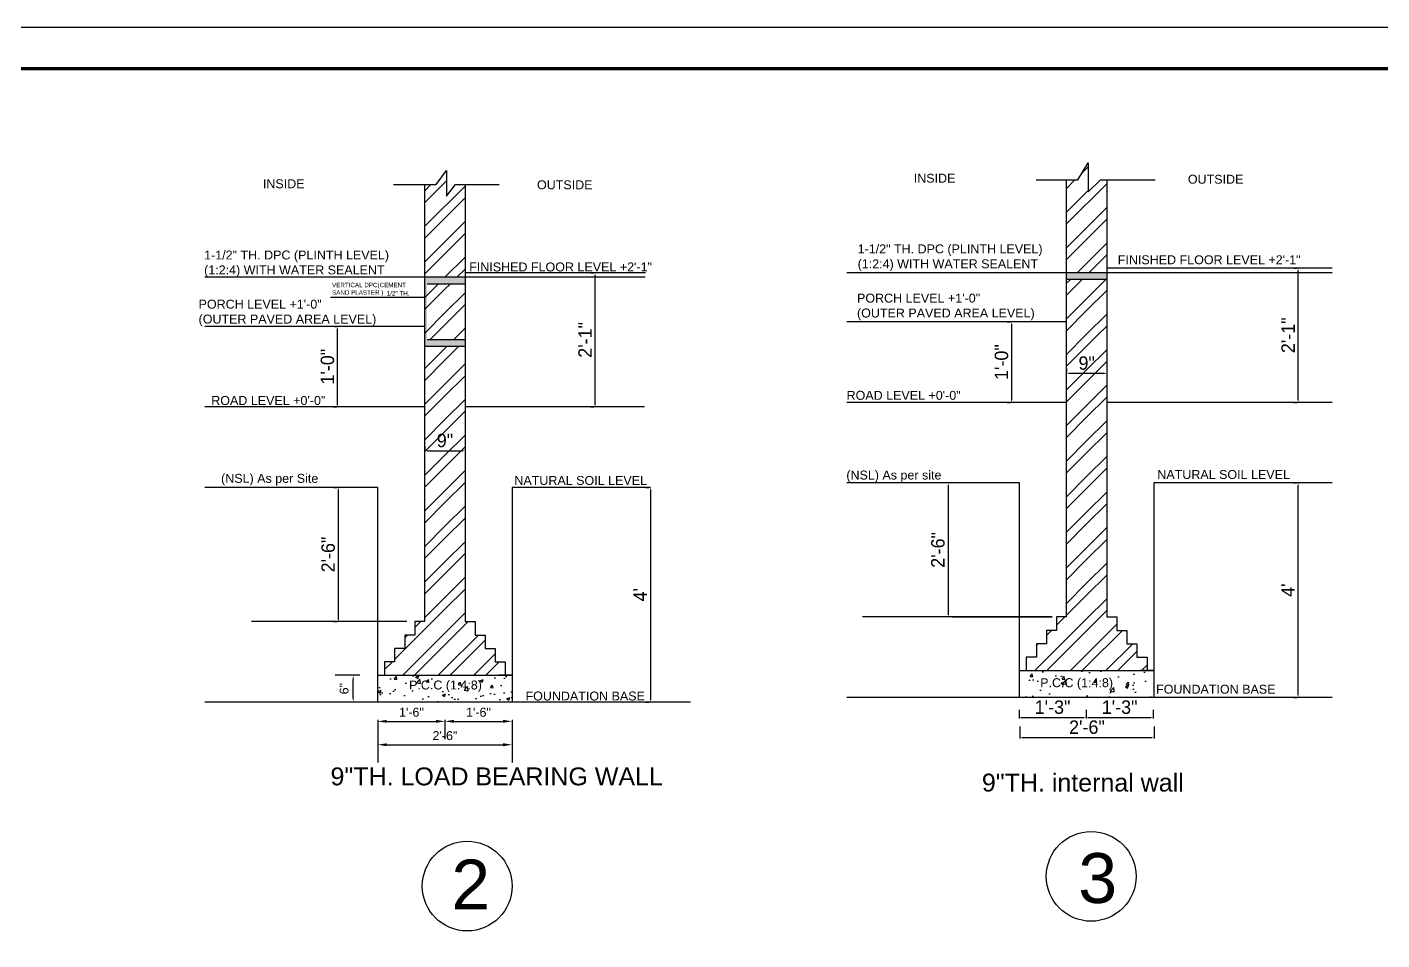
# Model space of a CAD drawing. Extents: x 10753 to 18704, y -5361 to 1140.
# Drawn here: x 15221 to 15524, y -2766.3 to -2562.1 of the extents above; entities that cross this region are included whole.
import ezdxf

# ---------------------------------------------------------------- set-up
doc = ezdxf.new("R2010")
doc.units = 0
doc.header["$LTSCALE"] = 30
doc.header["$MEASUREMENT"] = 0
doc.header["$PDMODE"] = 3
doc.layers.get('DEFPOINTS').update_dxf_attribs({"linetype": 'CONTINUOUS'})
for name, color, linetype in [('FOUNDATION', 1, 'CONTINUOUS'), ('furniture', 9, 'CONTINUOUS'), ('SEAL', 1, 'CONTINUOUS'), ('WINDOW', 5, 'CONTINUOUS'), ('WL', 9, 'CONTINUOUS')]:
    doc.layers.add(name, color=color, linetype=linetype)
doc.styles.add('1', font='arial.ttf', dxfattribs={"height": 2})
doc.styles.add('dim', font='arial.ttf', dxfattribs={"height": 4})
doc.styles.add('FOUNDATION', font='arial.ttf', dxfattribs={"height": 4})
doc.styles.get("Standard").update_dxf_attribs({"font": 'stylu.ttf', "height": 3})
doc.styles.add('STYLE5', font='techl___.ttf', dxfattribs={"height": 6})
doc.dimstyles.new('ISO-25', dxfattribs={"dimtxt": 2.5, "dimasz": 2.5, "dimexe": 1.25, "dimexo": 0.625, "dimtad": 1, "dimlunit": 4, "dimtxsty": 'Standard', "dimcen": 2.5, "dimadec": 0, "dimazin": 0, "dimtfac": 1, "dimtmove": 0, "dimatfit": 3, "dimfxl": 1, "dimarcsym": 0})
doc.dimstyles.new('NAEEM', dxfattribs={"dimtxt": 12, "dimasz": 12, "dimexe": 2, "dimexo": 1, "dimgap": 1, "dimtad": 1, "dimdec": 3, "dimzin": 0, "dimdsep": 46, "dimlunit": 4, "dimtxsty": 'STYLE5', "dimblk1": 'DOT', "dimblk2": 'DOT', "dimsah": 1, "dimcen": 0.09375, "dimclrd": 256, "dimclre": 256, "dimclrt": 256, "dimadec": 0, "dimazin": 0, "dimtfac": 1, "dimtdec": 3, "dimtofl": 0, "dimtmove": 1, "dimatfit": 3, "dimldrblk": 'DOT', "dimfxl": 1, "dimtolj": 1, "dimtzin": 0, "dimarcsym": 0})
pattern_1 = [(50, (7893.135, -1941.265), (7.172602, -0.6275213), [0.75, -8.25]), (355, (7893.135, -1941.265), (-1.387513, 7.521921), [0.6, -6.6]), (100.45144, (7893.733, -1941.317), (5.7850885, 6.8944), [0.637402, -7.011421]), (46.1842, (7893.135, -1939.265), (10.672413, -1.655193), [1.125, -12.375]), (96.63564, (7894.025, -1939.403), (9.34662, 9.741186), [0.956103, -10.517138]), (351.18416, (7893.135, -1939.265), (9.34662, 9.741186), [0.9, -9.9]), (21, (7894.135, -1939.765), (5.9690705, -4.026189), [0.75, -8.25]), (326, (7894.135, -1939.765), (2.433153, 7.2515005), [0.6, -6.6]), (71.45144, (7894.6326, -1940.1), (8.402224, 3.2253115), [0.637402, -7.011421]), (37.5, (7893.1352, -1941.2648), (0.12159855, 3.3289385), [0, -6.52, 0, -6.7, 0, -6.625]), (7.5, (7893.1352, -1941.265), (2.6306954, 3.9441171), [0, -3.82, 0, -6.37, 0, -2.525]), (327.5, (7890.9052, -1941.2648), (5.3382244, -0.2255487), [0, -2.5, 0, -7.8, 0, -10.35]), (317.5, (7889.905, -1941.265), (5.8318617, 1.0010498), [0, -3.25, 0, -5.18, 0, -7.35])]
pattern_2 = [(45, (7893.135, -1941.265), (-3.9774756, 3.9774756), []), (45, (7895.787, -1941.265), (-3.9774756, 3.9774756), [])]
pattern_3 = [(50, (7860.1635, -1947.523), (7.172602, -0.6275213), [0.75, -8.25]), (355, (7860.1635, -1947.523), (-1.387513, 7.521921), [0.6, -6.6]), (100.45144, (7860.761, -1947.5754), (5.7850885, 6.8944), [0.637402, -7.011421]), (46.1842, (7860.1635, -1945.523), (10.672413, -1.655193), [1.125, -12.375]), (96.63564, (7861.053, -1945.661), (9.34662, 9.741186), [0.956103, -10.517138]), (351.18416, (7860.163, -1945.523), (9.34662, 9.741186), [0.9, -9.9]), (21, (7861.1635, -1946.023), (5.9690705, -4.026189), [0.75, -8.25]), (326, (7861.1635, -1946.023), (2.433153, 7.2515005), [0.6, -6.6]), (71.45144, (7861.661, -1946.3586), (8.402224, 3.2253115), [0.637402, -7.011421]), (37.5, (7860.1635, -1947.523), (0.12159855, 3.3289385), [0, -6.52, 0, -6.7, 0, -6.625]), (7.5, (7860.1635, -1947.523), (2.6306954, 3.9441171), [0, -3.82, 0, -6.37, 0, -2.525]), (327.5, (7857.9335, -1947.523), (5.3382244, -0.2255487), [0, -2.5, 0, -7.8, 0, -10.35]), (317.5, (7856.9335, -1947.523), (5.8318617, 1.0010498), [0, -3.25, 0, -5.18, 0, -7.35])]
pattern_4 = [(45, (7860.1635, -1947.523), (-3.9774756, 3.9774756), []), (45, (7862.815, -1947.523), (-3.9774756, 3.9774756), [])]

# ---------------------------------------------------------------- blocks, each defined once
blk = doc.blocks.new('*D626')
at = {"layer": 'DEFPOINTS', "color": 0, "transparency": 16777216}
for p in [(15299.46, -2713.08), (15329.46, -2713.08), (15329.46, -2722.62)]:
    blk.add_point(p, dxfattribs=at)
at = {"layer": 'furniture', "color": 47, "lineweight": -2, "transparency": 16777216}
for p, q in [((15299.46, -2717.08), (15299.46, -2726.62)), ((15329.46, -2717.08), (15329.46, -2726.62))]:
    blk.add_line(p, q, dxfattribs=at)
at = {"layer": 'furniture', "color": 43, "lineweight": -2, "transparency": 16777216}
blk.add_line((15301.46, -2722.62), (15327.46, -2722.62), dxfattribs=at)
at = {"layer": 'furniture', "color": 43, "transparency": 16777216}
for points in [[(15301.46, -2722.29), (15301.46, -2722.95), (15299.46, -2722.62)], [(15327.46, -2722.29), (15327.46, -2722.95), (15329.46, -2722.62)]]:
    blk.add_solid(points, dxfattribs=at)
at = {"layer": 'furniture', "color": 30, "transparency": 16777216, "insert": (15314.46, -2720.6), "char_height": 4, "attachment_point": 5, "style": 'FOUNDATION'}
blk.add_mtext('\\A1;{\\H0.5x;\\C61;2\'-6"}', dxfattribs=at)
blk = doc.blocks.new('*D595')
at = {"layer": 'DEFPOINTS', "color": 0, "transparency": 16777216}
for p in [(15299.46, -2713.08), (15314.46, -2713.08), (15314.46, -2717.39)]:
    blk.add_point(p, dxfattribs=at)
at = {"layer": 'furniture', "color": 47, "lineweight": -2, "transparency": 16777216}
for p, q in [((15299.46, -2717.08), (15299.46, -2721.39)), ((15314.46, -2717.08), (15314.46, -2721.39))]:
    blk.add_line(p, q, dxfattribs=at)
at = {"layer": 'furniture', "color": 43, "lineweight": -2, "transparency": 16777216}
blk.add_line((15301.46, -2717.39), (15312.46, -2717.39), dxfattribs=at)
at = {"layer": 'furniture', "color": 43, "transparency": 16777216}
for points in [[(15301.46, -2717.06), (15301.46, -2717.72), (15299.46, -2717.39)], [(15312.46, -2717.06), (15312.46, -2717.72), (15314.46, -2717.39)]]:
    blk.add_solid(points, dxfattribs=at)
at = {"layer": 'furniture', "color": 30, "transparency": 16777216, "insert": (15306.96, -2715.37), "char_height": 4, "attachment_point": 5, "style": 'FOUNDATION'}
blk.add_mtext('\\A1;{\\H0.5x;\\C61;1\'-6"}', dxfattribs=at)
blk = doc.blocks.new('*D596')
at = {"layer": 'DEFPOINTS', "color": 0, "transparency": 16777216}
for p in [(15314.46, -2717.39), (15329.46, -2717.39), (15329.46, -2717.39)]:
    blk.add_point(p, dxfattribs=at)
at = {"layer": 'furniture', "color": 43, "lineweight": -2, "transparency": 16777216}
blk.add_line((15316.46, -2717.39), (15327.46, -2717.39), dxfattribs=at)
at = {"layer": 'furniture', "color": 43, "transparency": 16777216}
for points in [[(15316.46, -2717.06), (15316.46, -2717.72), (15314.46, -2717.39)], [(15327.46, -2717.06), (15327.46, -2717.72), (15329.46, -2717.39)]]:
    blk.add_solid(points, dxfattribs=at)
at = {"layer": 'furniture', "color": 30, "transparency": 16777216, "insert": (15321.96, -2715.37), "char_height": 4, "attachment_point": 5, "style": 'FOUNDATION'}
blk.add_mtext('\\A1;{\\H0.5x;\\C61;1\'-6"}', dxfattribs=at)
blk = doc.blocks.new('*D627')
at = {"layer": 'DEFPOINTS', "color": 0, "transparency": 16777216}
for p in [(15293.94, -2707.08), (15299.46, -2707.08), (15299.46, -2713.08)]:
    blk.add_point(p, dxfattribs=at)
at = {"layer": 'furniture', "color": 47, "lineweight": -2, "transparency": 16777216}
for p, q in [((15295.46, -2707.08), (15289.94, -2707.08)), ((15295.46, -2713.08), (15289.94, -2713.08))]:
    blk.add_line(p, q, dxfattribs=at)
at = {"layer": 'furniture', "color": 43, "lineweight": -2, "transparency": 16777216}
blk.add_line((15293.94, -2712.08), (15293.94, -2708.08), dxfattribs=at)
at = {"layer": 'furniture', "color": 43, "transparency": 16777216}
for points in [[(15293.77, -2708.08), (15294.1, -2708.08), (15293.94, -2707.08)], [(15293.77, -2712.08), (15294.1, -2712.08), (15293.94, -2713.08)]]:
    blk.add_solid(points, dxfattribs=at)
at = {"layer": 'furniture', "color": 30, "transparency": 16777216, "insert": (15291.91, -2710.08), "char_height": 4, "attachment_point": 5, "rotation": 90, "style": 'FOUNDATION'}
blk.add_mtext('\\A1;{\\H0.5x;\\C61;6"}', dxfattribs=at)
blk = doc.blocks.new('*D628')
at = {"layer": 'DEFPOINTS', "color": 0, "transparency": 16777216}
for p in [(15457.84, -2713.81), (15472.84, -2713.81), (15472.84, -2716.5)]:
    blk.add_point(p, dxfattribs=at)
at = {"layer": 'furniture', "color": 0, "lineweight": -2, "transparency": 16777216}
for p, q in [((15457.84, -2714.81), (15457.84, -2716.75)), ((15458.34, -2716.5), (15472.34, -2716.5)), ((15472.84, -2714.81), (15472.84, -2716.75))]:
    blk.add_line(p, q, dxfattribs=at)
at = {"layer": 'furniture', "color": 0, "transparency": 16777216}
for points in [[(15458.34, -2716.42), (15458.34, -2716.58), (15457.84, -2716.5)], [(15472.34, -2716.42), (15472.34, -2716.58), (15472.84, -2716.5)]]:
    blk.add_solid(points, dxfattribs=at)
at = {"layer": 'furniture', "color": 0, "transparency": 16777216, "insert": (15465.34, -2714.23), "char_height": 3, "attachment_point": 5}
blk.add_mtext('1\'-3"', dxfattribs=at)
blk = doc.blocks.new('*D629')
at = {"layer": 'DEFPOINTS', "color": 0, "transparency": 16777216}
for p in [(15442.84, -2713.81), (15457.84, -2713.81), (15457.84, -2716.5)]:
    blk.add_point(p, dxfattribs=at)
at = {"layer": 'furniture', "color": 0, "lineweight": -2, "transparency": 16777216}
for p, q in [((15442.84, -2714.81), (15442.84, -2716.75)), ((15443.34, -2716.5), (15457.34, -2716.5)), ((15457.84, -2714.81), (15457.84, -2716.75))]:
    blk.add_line(p, q, dxfattribs=at)
at = {"layer": 'furniture', "color": 0, "transparency": 16777216}
for points in [[(15443.34, -2716.42), (15443.34, -2716.58), (15442.84, -2716.5)], [(15457.34, -2716.42), (15457.34, -2716.58), (15457.84, -2716.5)]]:
    blk.add_solid(points, dxfattribs=at)
at = {"layer": 'furniture', "color": 0, "transparency": 16777216, "insert": (15450.34, -2714.23), "char_height": 3, "attachment_point": 5}
blk.add_mtext('1\'-3"', dxfattribs=at)
blk = doc.blocks.new('*D597')
at = {"layer": 'DEFPOINTS', "color": 0, "transparency": 16777216}
for p in [(15443.03, -2717.54), (15473.03, -2717.54), (15473.03, -2720.98)]:
    blk.add_point(p, dxfattribs=at)
at = {"layer": 'furniture', "color": 0, "lineweight": -2, "transparency": 16777216}
for p, q in [((15443.03, -2718.54), (15443.03, -2721.23)), ((15473.03, -2718.54), (15473.03, -2721.23)), ((15443.53, -2720.98), (15472.53, -2720.98))]:
    blk.add_line(p, q, dxfattribs=at)
at = {"layer": 'furniture', "color": 0, "transparency": 16777216}
for points in [[(15443.53, -2720.9), (15443.53, -2721.07), (15443.03, -2720.98)], [(15472.53, -2720.9), (15472.53, -2721.07), (15473.03, -2720.98)]]:
    blk.add_solid(points, dxfattribs=at)
at = {"layer": 'furniture', "color": 0, "transparency": 16777216, "insert": (15458.03, -2718.71), "char_height": 3, "attachment_point": 5}
blk.add_mtext('2\'-6"', dxfattribs=at)
blk = doc.blocks.new('*D630')
at = {"layer": 'DEFPOINTS', "color": 0, "transparency": 16777216}
for p in [(15505.28, -2664.05), (15505.28, -2664.05), (15505.28, -2712.05)]:
    blk.add_point(p, dxfattribs=at)
at = {"layer": 'furniture', "color": 0, "lineweight": -2, "transparency": 16777216}
for p, q in [((15504.28, -2664.05), (15505.03, -2664.05)), ((15505.28, -2711.55), (15505.28, -2664.55)), ((15504.28, -2712.05), (15505.03, -2712.05))]:
    blk.add_line(p, q, dxfattribs=at)
at = {"layer": 'furniture', "color": 0, "transparency": 16777216}
for points in [[(15505.19, -2664.55), (15505.36, -2664.55), (15505.28, -2664.05)], [(15505.19, -2711.55), (15505.36, -2711.55), (15505.28, -2712.05)]]:
    blk.add_solid(points, dxfattribs=at)
at = {"layer": 'furniture', "color": 0, "transparency": 16777216, "insert": (15502.99, -2688.05), "char_height": 3, "attachment_point": 5, "rotation": 90}
blk.add_mtext("4'", dxfattribs=at)
blk = doc.blocks.new('*D643')
at = {"layer": 'DEFPOINTS', "color": 0, "transparency": 16777216}
for p in [(15309.96, -2656.86), (15318.96, -2656.86), (15318.96, -2656.86)]:
    blk.add_point(p, dxfattribs=at)
at = {"layer": 'furniture', "color": 0, "lineweight": -2, "transparency": 16777216}
for p, q in [((15309.96, -2655.86), (15309.96, -2656.61)), ((15310.46, -2656.86), (15318.46, -2656.86)), ((15318.96, -2655.86), (15318.96, -2656.61))]:
    blk.add_line(p, q, dxfattribs=at)
at = {"layer": 'furniture', "color": 0, "transparency": 16777216}
for points in [[(15310.46, -2656.78), (15310.46, -2656.94), (15309.96, -2656.86)], [(15318.46, -2656.78), (15318.46, -2656.94), (15318.96, -2656.86)]]:
    blk.add_solid(points, dxfattribs=at)
at = {"layer": 'furniture', "color": 0, "transparency": 16777216, "insert": (15314.46, -2654.59), "char_height": 3, "attachment_point": 5}
blk.add_mtext('9"', dxfattribs=at)
blk = doc.blocks.new('*D644')
at = {"layer": 'DEFPOINTS', "color": 0, "transparency": 16777216}
for p in [(15290.63, -2665.08), (15290.63, -2665.08), (15290.63, -2695.08)]:
    blk.add_point(p, dxfattribs=at)
at = {"layer": 'furniture', "color": 0, "lineweight": -2, "transparency": 16777216}
for p, q in [((15289.63, -2665.08), (15290.38, -2665.08)), ((15290.63, -2694.58), (15290.63, -2665.58)), ((15289.63, -2695.08), (15290.38, -2695.08))]:
    blk.add_line(p, q, dxfattribs=at)
at = {"layer": 'furniture', "color": 0, "transparency": 16777216}
for points in [[(15290.54, -2665.58), (15290.71, -2665.58), (15290.63, -2665.08)], [(15290.54, -2694.58), (15290.71, -2694.58), (15290.63, -2695.08)]]:
    blk.add_solid(points, dxfattribs=at)
at = {"layer": 'furniture', "color": 0, "transparency": 16777216, "insert": (15288.35, -2680.08), "char_height": 3, "attachment_point": 5, "rotation": 90}
blk.add_mtext('2\'-6"', dxfattribs=at)
blk = doc.blocks.new('*D645')
at = {"layer": 'DEFPOINTS', "color": 0, "transparency": 16777216}
for p in [(15290.46, -2629.08), (15290.77, -2629.08), (15290.46, -2647.08)]:
    blk.add_point(p, dxfattribs=at)
at = {"layer": 'furniture', "color": 0, "lineweight": -2, "transparency": 16777216}
for p, q in [((15289.77, -2629.08), (15290.21, -2629.08)), ((15290.46, -2646.58), (15290.46, -2629.58)), ((15289.46, -2647.08), (15290.21, -2647.08))]:
    blk.add_line(p, q, dxfattribs=at)
at = {"layer": 'furniture', "color": 0, "transparency": 16777216}
for points in [[(15290.38, -2629.58), (15290.54, -2629.58), (15290.46, -2629.08)], [(15290.38, -2646.58), (15290.54, -2646.58), (15290.46, -2647.08)]]:
    blk.add_solid(points, dxfattribs=at)
at = {"layer": 'furniture', "color": 0, "transparency": 16777216, "insert": (15288.19, -2638.08), "char_height": 3, "attachment_point": 5, "rotation": 90}
blk.add_mtext('1\'-0"', dxfattribs=at)
blk = doc.blocks.new('*D646')
at = {"layer": 'DEFPOINTS', "color": 0, "transparency": 16777216}
for p in [(15348.04, -2617.08), (15348.04, -2617.08), (15348.04, -2647.08)]:
    blk.add_point(p, dxfattribs=at)
at = {"layer": 'furniture', "color": 0, "lineweight": -2, "transparency": 16777216}
for p, q in [((15347.04, -2617.08), (15347.79, -2617.08)), ((15348.04, -2646.58), (15348.04, -2617.58)), ((15347.04, -2647.08), (15347.79, -2647.08))]:
    blk.add_line(p, q, dxfattribs=at)
at = {"layer": 'furniture', "color": 0, "transparency": 16777216}
for points in [[(15347.96, -2617.58), (15348.13, -2617.58), (15348.04, -2617.08)], [(15347.96, -2646.58), (15348.13, -2646.58), (15348.04, -2647.08)]]:
    blk.add_solid(points, dxfattribs=at)
at = {"layer": 'furniture', "color": 0, "transparency": 16777216, "insert": (15345.79, -2632.08), "char_height": 3, "attachment_point": 5, "rotation": 90}
blk.add_mtext('2\'-1"', dxfattribs=at)
blk = doc.blocks.new('*D647')
at = {"layer": 'DEFPOINTS', "color": 0, "transparency": 16777216}
for p in [(15360.41, -2665.08), (15360.41, -2713.08), (15360.41, -2713.08)]:
    blk.add_point(p, dxfattribs=at)
at = {"layer": 'furniture', "color": 0, "lineweight": -2, "transparency": 16777216}
for p, q in [((15359.41, -2665.08), (15360.16, -2665.08)), ((15360.41, -2665.58), (15360.41, -2712.58)), ((15359.41, -2713.08), (15360.16, -2713.08))]:
    blk.add_line(p, q, dxfattribs=at)
at = {"layer": 'furniture', "color": 0, "transparency": 16777216}
for points in [[(15360.32, -2665.58), (15360.49, -2665.58), (15360.41, -2665.08)], [(15360.32, -2712.58), (15360.49, -2712.58), (15360.41, -2713.08)]]:
    blk.add_solid(points, dxfattribs=at)
at = {"layer": 'furniture', "color": 0, "transparency": 16777216, "insert": (15358.12, -2689.08), "char_height": 3, "attachment_point": 5, "rotation": 90}
blk.add_mtext("4'", dxfattribs=at)
blk = doc.blocks.new('*D603')
at = {"layer": 'DEFPOINTS', "color": 0, "transparency": 16777216}
for p in [(15426.95, -2664.05), (15426.95, -2694.05), (15426.99, -2694.05)]:
    blk.add_point(p, dxfattribs=at)
at = {"layer": 'furniture', "color": 0, "lineweight": -2, "transparency": 16777216}
for p, q in [((15426.99, -2664.55), (15426.99, -2693.55)), ((15427.95, -2664.05), (15427.24, -2664.05)), ((15427.95, -2694.05), (15427.24, -2694.05))]:
    blk.add_line(p, q, dxfattribs=at)
at = {"layer": 'furniture', "color": 0, "transparency": 16777216}
for points in [[(15426.91, -2664.55), (15427.08, -2664.55), (15426.99, -2664.05)], [(15426.91, -2693.55), (15427.08, -2693.55), (15426.99, -2694.05)]]:
    blk.add_solid(points, dxfattribs=at)
at = {"layer": 'furniture', "color": 0, "transparency": 16777216, "insert": (15424.72, -2679.05), "char_height": 3, "attachment_point": 5, "rotation": 90}
blk.add_mtext('2\'-6"', dxfattribs=at)
blk = doc.blocks.new('*D648')
at = {"layer": 'DEFPOINTS', "color": 0, "transparency": 16777216}
for p in [(15441.2, -2628.05), (15441.2, -2628.05), (15441.2, -2646.05)]:
    blk.add_point(p, dxfattribs=at)
at = {"layer": 'furniture', "color": 0, "lineweight": -2, "transparency": 16777216}
for p, q in [((15440.2, -2628.05), (15440.95, -2628.05)), ((15441.2, -2645.55), (15441.2, -2628.55)), ((15440.2, -2646.05), (15440.95, -2646.05))]:
    blk.add_line(p, q, dxfattribs=at)
at = {"layer": 'furniture', "color": 0, "transparency": 16777216}
for points in [[(15441.12, -2628.55), (15441.28, -2628.55), (15441.2, -2628.05)], [(15441.12, -2645.55), (15441.28, -2645.55), (15441.2, -2646.05)]]:
    blk.add_solid(points, dxfattribs=at)
at = {"layer": 'furniture', "color": 0, "transparency": 16777216, "insert": (15438.93, -2637.05), "char_height": 3, "attachment_point": 5, "rotation": 90}
blk.add_mtext('1\'-0"', dxfattribs=at)
blk = doc.blocks.new('*D649')
at = {"layer": 'DEFPOINTS', "color": 0, "transparency": 16777216}
for p in [(15453.47, -2639.55), (15462.47, -2639.55), (15462.47, -2639.55)]:
    blk.add_point(p, dxfattribs=at)
at = {"layer": 'furniture', "color": 0, "lineweight": -2, "transparency": 16777216}
for p, q in [((15453.47, -2638.55), (15453.47, -2639.3)), ((15462.47, -2638.55), (15462.47, -2639.3)), ((15453.97, -2639.55), (15461.97, -2639.55))]:
    blk.add_line(p, q, dxfattribs=at)
at = {"layer": 'furniture', "color": 0, "transparency": 16777216}
for points in [[(15453.97, -2639.46), (15453.97, -2639.63), (15453.47, -2639.55)], [(15461.97, -2639.46), (15461.97, -2639.63), (15462.47, -2639.55)]]:
    blk.add_solid(points, dxfattribs=at)
at = {"layer": 'furniture', "color": 0, "transparency": 16777216, "insert": (15457.97, -2637.28), "char_height": 3, "attachment_point": 5}
blk.add_mtext('9"', dxfattribs=at)
blk = doc.blocks.new('*D656')
at = {"layer": 'DEFPOINTS', "color": 0, "transparency": 16777216}
for p in [(15505.28, -2616.05), (15505.28, -2616.05), (15505.28, -2646.05)]:
    blk.add_point(p, dxfattribs=at)
at = {"layer": 'furniture', "color": 0, "lineweight": -2, "transparency": 16777216}
for p, q in [((15504.28, -2616.05), (15505.03, -2616.05)), ((15505.28, -2645.55), (15505.28, -2616.55)), ((15504.28, -2646.05), (15505.03, -2646.05))]:
    blk.add_line(p, q, dxfattribs=at)
at = {"layer": 'furniture', "color": 0, "transparency": 16777216}
for points in [[(15505.19, -2616.55), (15505.36, -2616.55), (15505.28, -2616.05)], [(15505.19, -2645.55), (15505.36, -2645.55), (15505.28, -2646.05)]]:
    blk.add_solid(points, dxfattribs=at)
at = {"layer": 'furniture', "color": 0, "transparency": 16777216, "insert": (15503.03, -2631.05), "char_height": 3, "attachment_point": 5, "rotation": 90}
blk.add_mtext('2\'-1"', dxfattribs=at)

msp = doc.modelspace()

# ---------------------------------------------------------------- hatches: boundary and pattern name
at = {"layer": 'FOUNDATION'}
h = msp.add_hatch(dxfattribs=at)
h.set_pattern_fill('ANSI32', color=1, scale=15)
h.set_pattern_definition(pattern_4)
h.paths.add_polyline_path([(15462.46643, -2596.31517), (15461.04514, -2596.31517), (15458.31762, -2598.9354), (15458.31762, -2592.50347), (15455.97975, -2596.31517), (15453.46643, -2596.31517), (15453.46643, -2617.04849), (15462.46643, -2617.04849)])
h = msp.add_hatch(dxfattribs=at)
h.set_pattern_fill('ANSI32', color=1, scale=15)
h.set_pattern_definition(pattern_2)
h.paths.add_polyline_path([(15309.95734, -2618.0809), (15318.95734, -2618.0809), (15318.95734, -2597.34758), (15316.85186, -2597.34758), (15314.80853, -2599.96781), (15314.80853, -2594.18111), (15312.47066, -2597.34758), (15309.95734, -2597.34758)])
h = msp.add_hatch(dxfattribs=at)
h.set_pattern_fill('ANSI32', color=1, scale=15)
h.set_pattern_definition(pattern_2)
h.paths.add_polyline_path([(15314.45734, -2619.5809), (15309.95734, -2619.5809), (15309.95734, -2632.0809), (15314.45734, -2632.0809)])
h = msp.add_hatch(dxfattribs=at)
h.set_pattern_fill('ANSI32', color=1, scale=15)
h.set_pattern_definition(pattern_2)
h.paths.add_polyline_path([(15318.95734, -2619.5809), (15314.45734, -2619.5809), (15314.45734, -2632.0809), (15318.95734, -2632.0809)])
h = msp.add_hatch(dxfattribs=at)
h.set_pattern_fill('ANSI32', color=1, scale=15)
h.set_pattern_definition(pattern_4)
h.paths.add_polyline_path([(15457.96643, -2618.54849), (15453.46643, -2618.54849), (15453.46643, -2631.04849), (15453.96643, -2631.04849), (15457.96643, -2631.04849)])
h = msp.add_hatch(dxfattribs=at)
h.set_pattern_fill('ANSI32', color=1, scale=15)
h.set_pattern_definition(pattern_4)
h.paths.add_polyline_path([(15462.46643, -2618.54849), (15457.96643, -2618.54849), (15457.96643, -2631.04849), (15462.46643, -2631.04849)])
h = msp.add_hatch(dxfattribs=at)
h.set_pattern_fill('ANSI32', color=256, scale=15)
h.set_pattern_definition(pattern_4)
h.paths.add_polyline_path([(15457.96643, -2700.04849), (15457.96643, -2697.04849), (15457.96643, -2694.04849), (15457.96643, -2691.04849), (15457.96643, -2631.04849), (15453.96643, -2631.04849), (15453.46643, -2631.04849), (15453.46643, -2694.04849), (15451.21643, -2694.04849), (15451.21643, -2697.04849), (15448.96643, -2697.04849), (15448.96643, -2700.04849), (15446.71643, -2700.04849), (15446.71643, -2703.04849), (15444.46643, -2703.04849), (15444.46643, -2706.04849), (15445.96643, -2706.04849), (15457.96643, -2706.04849), (15457.96643, -2703.04849)])
h = msp.add_hatch(dxfattribs=at)
h.set_pattern_fill('ANSI32', color=256, scale=15)
h.set_pattern_definition(pattern_4)
h.paths.add_polyline_path([(15466.96643, -2700.04849), (15466.96643, -2697.04849), (15464.71643, -2697.04849), (15464.71643, -2694.04849), (15462.46643, -2694.04849), (15462.46643, -2631.04849), (15457.96643, -2631.04849), (15457.96643, -2706.04849), (15471.46643, -2706.04849), (15471.46643, -2703.04849), (15469.21643, -2703.04849), (15469.21643, -2700.04849)])
h = msp.add_hatch(dxfattribs=at)
h.set_pattern_fill('ANSI32', color=256, scale=15)
h.set_pattern_definition(pattern_2)
h.paths.add_polyline_path([(15314.45734, -2701.0809), (15314.45734, -2698.0809), (15314.45734, -2695.0809), (15314.45734, -2692.0809), (15314.45734, -2633.5809), (15309.95734, -2633.5809), (15309.95734, -2695.0809), (15307.70734, -2695.0809), (15307.70734, -2698.0809), (15305.45734, -2698.0809), (15305.45734, -2701.0809), (15303.20734, -2701.0809), (15303.20734, -2704.0809), (15300.95734, -2704.0809), (15300.95734, -2707.0809), (15302.45734, -2707.0809), (15314.45734, -2707.0809), (15314.45734, -2704.0809)])
h = msp.add_hatch(dxfattribs=at)
h.set_pattern_fill('ANSI32', color=256, scale=15)
h.set_pattern_definition(pattern_2)
h.paths.add_polyline_path([(15314.45734, -2707.0809), (15327.95734, -2707.0809), (15327.95734, -2704.0809), (15325.70734, -2704.0809), (15325.70734, -2701.0809), (15323.45734, -2701.0809), (15323.45734, -2698.0809), (15321.20734, -2698.0809), (15321.20734, -2695.0809), (15318.95734, -2695.0809), (15318.95734, -2633.5809), (15314.45734, -2633.5809)])
h = msp.add_hatch(dxfattribs=at)
h.set_pattern_fill('AR-CONC', color=135)
h.set_pattern_definition(pattern_1)
h.paths.add_polyline_path([(15314.45734, -2713.0809), (15314.45734, -2707.0809), (15299.45734, -2707.0809), (15299.45734, -2713.0809)])
h = msp.add_hatch(dxfattribs=at)
h.set_pattern_fill('AR-CONC', color=135)
h.set_pattern_definition(pattern_1)
h.paths.add_polyline_path([(15329.45734, -2713.0809), (15329.45734, -2707.0809), (15326.45734, -2707.0809), (15314.45734, -2707.0809), (15314.45734, -2713.0809)])
h = msp.add_hatch(dxfattribs=at)
h.set_pattern_fill('AR-CONC', color=135)
h.set_pattern_definition(pattern_3)
h.paths.add_polyline_path([(15442.96643, -2706.04849), (15442.96643, -2712.04849), (15457.96643, -2712.04849), (15457.96643, -2706.04849)])
h = msp.add_hatch(dxfattribs=at)
h.set_pattern_fill('AR-CONC', color=135)
h.set_pattern_definition(pattern_3)
h.paths.add_polyline_path([(15457.96643, -2712.04849), (15472.96643, -2712.04849), (15472.96643, -2706.04849), (15469.96643, -2706.04849), (15457.96643, -2706.04849)])
at = {"layer": 'WINDOW'}
h = msp.add_hatch(color=8, dxfattribs=at)
h.dxf.hatch_style = 1
h.paths.add_polyline_path([(15457.96643, -2617.04849), (15453.46643, -2617.04849), (15453.46643, -2618.54849), (15457.96643, -2618.54849)])
h = msp.add_hatch(color=8, dxfattribs=at)
h.dxf.hatch_style = 1
h.paths.add_polyline_path([(15462.46643, -2617.04849), (15457.96643, -2617.04849), (15457.96643, -2618.54849), (15462.46643, -2618.54849)])
h = msp.add_hatch(color=8, dxfattribs=at)
h.dxf.hatch_style = 1
h.paths.add_polyline_path([(15314.45734, -2618.0809), (15309.95734, -2618.0809), (15309.95734, -2633.5809), (15314.45734, -2633.5809), (15314.45734, -2632.0809), (15310.48289, -2632.0809), (15310.48289, -2619.5809), (15314.45734, -2619.5809)])
h = msp.add_hatch(color=8, dxfattribs=at)
h.dxf.hatch_style = 1
h.paths.add_polyline_path([(15318.95734, -2618.0809), (15314.45734, -2618.0809), (15314.45734, -2619.5809), (15318.95734, -2619.5809)])
h = msp.add_hatch(color=8, dxfattribs=at)
h.dxf.hatch_style = 1
h.paths.add_polyline_path([(15318.95734, -2632.0809), (15314.45734, -2632.0809), (15314.45734, -2633.5809), (15318.95734, -2633.5809)])

# ---------------------------------------------------------------- linework, layer by layer
at = {"layer": 'DEFPOINTS', "color": 61}
msp.add_line((15309.95734, -2622.58468), (15288.83883, -2622.58468), dxfattribs=at)
for centre in [(15319.43329, -2754.22724), (15458.98294, -2752.0614)]:
    msp.add_circle(centre, 10.03258, dxfattribs=at)
at = {"layer": 'FOUNDATION'}
for p, q in [((15453.46643, -2694.04849), (15453.46643, -2596.31517)), ((15462.46643, -2596.31517), (15462.46643, -2694.04849)), ((15309.95734, -2618.0809), (15309.95734, -2597.34758)), ((15318.95734, -2597.34758), (15318.95734, -2695.0809)), ((15309.95734, -2695.0809), (15309.95734, -2633.5809)), ((15307.70734, -2695.0809), (15307.70734, -2698.0809)), ((15321.20734, -2695.0809), (15321.20734, -2698.0809)), ((15453.46643, -2694.04849), (15451.21643, -2694.04849)), ((15451.21643, -2694.04849), (15451.21643, -2697.04849)), ((15462.46643, -2694.04849), (15464.71643, -2694.04849)), ((15464.71643, -2694.04849), (15464.71643, -2697.04849)), ((15307.70734, -2698.0809), (15305.45734, -2698.0809)), ((15305.45734, -2698.0809), (15305.45734, -2701.0809)), ((15321.20734, -2698.0809), (15323.45734, -2698.0809)), ((15451.21643, -2697.04849), (15448.96643, -2697.04849)), ((15464.71643, -2697.04849), (15466.96643, -2697.04849)), ((15466.96643, -2697.04849), (15466.96643, -2700.04849)), ((15305.45734, -2701.0809), (15303.20734, -2701.0809)), ((15466.96643, -2700.04849), (15469.21643, -2700.04849))]:
    msp.add_line(p, q, dxfattribs=at)
at = {"layer": 'FOUNDATION', "color": 1}
for p, q in [((15309.95734, -2695.0809), (15307.70734, -2695.0809)), ((15318.95734, -2695.0809), (15321.20734, -2695.0809)), ((15323.45734, -2698.0809), (15323.45734, -2701.0809)), ((15448.96643, -2697.04849), (15448.96643, -2700.04849)), ((15303.20734, -2701.0809), (15303.20734, -2704.0809)), ((15323.45734, -2701.0809), (15325.70734, -2701.0809)), ((15325.70734, -2701.0809), (15325.70734, -2704.0809)), ((15448.96643, -2700.04849), (15446.71643, -2700.04849)), ((15446.71643, -2700.04849), (15446.71643, -2703.04849)), ((15469.21643, -2700.04849), (15469.21643, -2703.04849)), ((15303.20734, -2704.0809), (15300.95734, -2704.0809)), ((15300.95734, -2704.0809), (15300.95734, -2707.0809)), ((15325.70734, -2704.0809), (15327.95734, -2704.0809)), ((15327.95734, -2704.0809), (15327.95734, -2707.0809)), ((15446.71643, -2703.04849), (15444.46643, -2703.04849)), ((15444.46643, -2703.04849), (15444.46643, -2706.04849)), ((15469.21643, -2703.04849), (15471.46643, -2703.04849)), ((15471.46643, -2703.04849), (15471.46643, -2706.04849))]:
    msp.add_line(p, q, dxfattribs=at)
at = {"layer": 'furniture', "color": 61}
for p, q in [((15305.95734, -2695.0809), (15271.19282, -2695.0809)), ((15271.19282, -2695.0809), (15271.19282, -2695.0809)), ((15450.27139, -2694.0485), (15407.81914, -2694.0485)), ((15427.94836, -2694.0485), (15450.27139, -2694.0485))]:
    msp.add_line(p, q, dxfattribs=at)
at = {"layer": 'SEAL', "color": 1}
msp.add_lwpolyline([(15636.21804, -2562.12347), (15636.21804, -2971.86213), (15025.92539, -2971.86213), (15025.92539, -2562.12347)], close=True, dxfattribs=at)
at = {"layer": 'WINDOW', "color": 61}
for p, q in [((15455.97975, -2596.31517), (15458.31762, -2592.50347)), ((15458.31762, -2592.50347), (15458.31762, -2598.9354)), ((15312.47066, -2597.34758), (15314.80853, -2594.18111)), ((15314.80853, -2594.18111), (15314.80853, -2599.96781)), ((15446.71103, -2596.31517), (15455.97975, -2596.31517)), ((15458.31762, -2598.9354), (15461.04514, -2596.31517)), ((15461.04514, -2596.31517), (15473.27998, -2596.31517)), ((15302.97635, -2597.34758), (15312.47066, -2597.34758)), ((15314.80853, -2599.96781), (15316.85186, -2597.34758)), ((15316.85186, -2597.34758), (15326.57961, -2597.34758)), ((15359.30905, -2617.0809), (15318.95734, -2617.0809)), ((15462.46643, -2617.04849), (15404.30724, -2617.04849)), ((15512.86818, -2616.04849), (15462.46643, -2616.04849)), ((15512.86818, -2617.04849), (15462.46643, -2617.04849)), ((15318.95734, -2618.0809), (15260.79815, -2618.0809)), ((15309.95734, -2633.5809), (15309.95734, -2618.0809)), ((15309.95734, -2632.0809), (15309.95734, -2619.5809)), ((15318.95734, -2619.5809), (15310.47187, -2619.5809)), ((15359.22463, -2618.0809), (15318.95734, -2618.0809)), ((15462.46643, -2618.54849), (15453.46643, -2618.54849)), ((15309.95734, -2629.0809), (15260.79815, -2629.0809)), ((15453.46643, -2628.04849), (15404.30724, -2628.04849)), ((15318.95734, -2632.0809), (15310.48651, -2632.0809)), ((15318.95734, -2633.5809), (15309.95734, -2633.5809)), ((15309.95734, -2647.0809), (15260.79815, -2647.0809)), ((15359.05872, -2647.0809), (15318.95734, -2647.0809)), ((15453.46643, -2646.04849), (15404.30724, -2646.04849)), ((15512.86818, -2646.04849), (15462.46643, -2646.04849)), ((15299.45734, -2665.0809), (15260.79815, -2665.0809)), ((15299.45734, -2713.0809), (15299.45734, -2665.0809)), ((15329.45734, -2665.0809), (15329.45734, -2713.0809)), ((15360.40642, -2665.0809), (15329.45734, -2665.0809)), ((15442.96643, -2664.04849), (15404.30724, -2664.04849)), ((15442.96643, -2712.04849), (15442.96643, -2664.04849)), ((15472.96643, -2664.04849), (15472.96643, -2712.04849)), ((15512.86818, -2664.04849), (15472.96643, -2664.04849)), ((15299.45734, -2707.0809), (15302.45734, -2707.0809)), ((15329.45734, -2707.0809), (15326.45734, -2707.0809)), ((15442.96643, -2706.04849), (15445.96643, -2706.04849)), ((15472.96643, -2706.04849), (15469.96643, -2706.04849)), ((15369.35909, -2713.0809), (15260.79815, -2713.0809)), ((15512.86818, -2712.04849), (15404.30724, -2712.04849))]:
    msp.add_line(p, q, dxfattribs=at)
at = {"layer": 'WINDOW', "color": 8}
for p, q in [((15299.45734, -2707.0809), (15329.45734, -2707.0809)), ((15442.96643, -2706.04849), (15472.96643, -2706.04849))]:
    msp.add_line(p, q, dxfattribs=at)
at = {"layer": 'WL', "const_width": 0.77602}
msp.add_lwpolyline([(15626.90579, -2571.43571), (15626.90579, -2962.54988), (15035.23763, -2962.54988), (15035.23763, -2571.43571)], close=True, dxfattribs=at)

# ---------------------------------------------------------------- texts
at = {"layer": 'DEFPOINTS', "color": 61, "attachment_point": 1, "style": '1'}
for s, width, insert, char_height in [('INSIDE ', 20.4424512, (15273.74487, -2596.15889), 2), ('OUTSIDE ', 34.4887947, (15335.04789, -2596.39196), 2), ('INSIDE ', 20.4424512, (15419.30333, -2594.91828), 2), ('OUTSIDE ', 34.4887947, (15480.60636, -2595.15134), 2), ('1-1/2" TH. DPC (PLINTH LEVEL)\\P(1:2:4) WITH WATER SEALENT ', 49.1834845, (15406.75137, -2610.72999), 2), ('1-1/2" TH. DPC (PLINTH LEVEL)\\P(1:2:4) WITH WATER SEALENT ', 49.1834845, (15260.60212, -2612.09642), 2), ('FINISHED FLOOR LEVEL +2\'-1"', 51.677439, (15319.88223, -2614.77041), 2), ('FINISHED FLOOR LEVEL +2\'-1"', 51.677439, (15464.93404, -2613.15877), 2), ('VERTICAL DPC(CEMENT SAND PLASTER )', 18.7600943, (15289.21074, -2619.30628), 1), ('PORCH LEVEL +1\'-0"\\P(OUTER PAVED AREA LEVEL)', 45.0774928, (15259.36472, -2623.08864), 2), ('1/2" TH.', 21.7145545, (15301.44111, -2621.17341), 1), ('PORCH LEVEL +1\'-0"\\P(OUTER PAVED AREA LEVEL)', 45.0774928, (15406.61262, -2621.73222), 2), ('ROAD LEVEL +0\'-0"', 25.428574, (15262.20216, -2644.63015), 2), ('ROAD LEVEL +0\'-0"', 25.428574, (15404.281, -2643.48144), 2), ('NATURAL SOIL LEVEL ', 35.6997824, (15329.9889, -2662.51079), 2), ('NATURAL SOIL LEVEL ', 35.6997824, (15473.77244, -2661.18222), 2), ('3', 6.9217976, (15456.10772, -2746.8504), 11.16335), ('2', 6.9217976, (15315.88907, -2748.30505), 11.16335)]:
    msp.add_mtext_dynamic_manual_height_columns(s, width=width, gutter_width=10, heights=[0], dxfattribs=dict(at, insert=insert, char_height=char_height))
at = {"layer": 'WINDOW', "color": 61, "attachment_point": 1}
for s, width, gutter_width, insert, char_height, style in [('{\\C0; \\H1.3333x;(NSL) As per Site}', 22.950348, 10, (15263.81729, -2662.041), 1.5, '1'), ('{\\C0; \\H1.3333x;(NSL) As per site}', 22.950348, 10, (15403.64462, -2661.30309), 1.5, '1'), ('{\\C0;P.C.C (1:4:8)}', 24.3965361, 20, (15306.43377, -2708.26105), 2, '1'), ('{\\C0;P.C.C (1:4:8)}', 24.3965361, 20, (15447.57441, -2707.74629), 2, '1'), ('{\\C0;FOUNDATION BASE} ', 26.440828, 10, (15332.4796, -2710.72275), 2, '1'), ('{\\C0;FOUNDATION BASE} ', 26.440828, 10, (15473.50047, -2709.20603), 2, '1'), ('{\\H0.44444x;9"TH. LOAD BEARING WALL} ', 77.3148012, 45, (15288.86932, -2727.69849), 9, 'dim'), ('{\\H0.44444x;9"TH. internal wall} ', 69.3527071, 45, (15434.54179, -2729.08204), 9, 'dim')]:
    msp.add_mtext_dynamic_manual_height_columns(s, width=width, gutter_width=gutter_width, heights=[0], dxfattribs=dict(at, insert=insert, char_height=char_height, style=style))

# ---------------------------------------------------------------- dimensions: what is measured, and where the dimension line sits
at = {"layer": 'furniture', "color": 61}
for base, p1, p2, text, dimstyle, override, picture, middle in [((15348.04238, -2617.0809), (15348.04238, -2647.0809), (15348.04238, -2617.0809), '2\'-1"', 'ISO-25', {"dimtxt": 1, "dimasz": 0.5, "dimexe": 0.25, "dimexo": 1, "dimgap": 0.71875, "dimtmove": 1}, '*D646', (15345.79398, -2632.0809)), ((15505.27627, -2616.04849), (15505.27627, -2646.04849), (15505.27627, -2616.04849), '2\'-1"', 'ISO-25', {"dimtxt": 1, "dimasz": 0.5, "dimexe": 0.25, "dimexo": 1, "dimgap": 0.71875, "dimtmove": 1}, '*D656', (15503.02787, -2631.04849)), ((15290.4607, -2629.0809), (15290.4607, -2647.0809), (15290.7655, -2629.0809), '1\'-0"', 'ISO-25', {"dimtxt": 1, "dimasz": 0.5, "dimexe": 0.25, "dimexo": 1, "dimgap": 0.71875, "dimtmove": 1}, '*D645', (15288.18815, -2638.0809)), ((15441.19974, -2628.04849), (15441.19974, -2646.04849), (15441.19974, -2628.04849), '1\'-0"', 'ISO-25', {"dimtxt": 1, "dimasz": 0.5, "dimexe": 0.25, "dimexo": 1, "dimgap": 0.71875, "dimtmove": 1}, '*D648', (15438.92719, -2637.04849)), ((15293.9356, -2707.0809), (15299.45734, -2713.0809), (15299.45734, -2707.0809), '{\\H0.5x;\\C61;<>}', 'NAEEM', {"dimtxt": 4, "dimasz": 1, "dimexe": 4, "dimexo": 4, "dimtxsty": 'FOUNDATION', "dimsah": 0, "dimclrd": 43, "dimclre": 47, "dimclrt": 30}, '*D627', (15291.91445, -2710.0809))]:
    dim = msp.add_linear_dim(base=base, p1=p1, p2=p2, angle=90, text=text, dimstyle=dimstyle, override=override, dxfattribs=at)
    dim.commit()
    dim.dimension.update_dxf_attribs({"geometry": picture, "text_midpoint": middle})
for base, p1, p2, picture, middle in [((15462.46643, -2639.54707), (15453.46643, -2639.54707), (15462.46643, -2639.54707), '*D649', (15457.96643, -2637.27891)), ((15318.95734, -2656.86143), (15309.95734, -2656.86143), (15318.95734, -2656.86143), '*D643', (15314.45734, -2654.59326)), ((15457.84474, -2716.49935), (15442.84474, -2713.81166), (15457.84474, -2713.81166), '*D629', (15450.34474, -2714.22679)), ((15472.84474, -2716.49935), (15457.84474, -2713.81166), (15472.84474, -2713.81166), '*D628', (15465.34474, -2714.22679)), ((15473.02728, -2720.98433), (15443.02728, -2717.53973), (15473.02728, -2717.53973), '*D597', (15458.02728, -2718.70958))]:
    dim = msp.add_linear_dim(base=base, p1=p1, p2=p2, dimstyle='ISO-25', override={"dimtxt": 1, "dimasz": 0.5, "dimexe": 0.25, "dimexo": 1, "dimgap": 0.71875, "dimtmove": 1}, dxfattribs=at)
    dim.commit()
    dim.dimension.update_dxf_attribs({"geometry": picture, "text_midpoint": middle})
for base, p1, p2, picture, middle in [((15290.62745, -2665.0809), (15290.62745, -2695.0809), (15290.62745, -2665.0809), '*D644', (15288.35269, -2680.0809)), ((15360.40642, -2713.0809), (15360.40642, -2665.0809), (15360.40642, -2713.0809), '*D647', (15358.12069, -2689.0809)), ((15426.99455, -2694.0485), (15426.94836, -2664.0485), (15426.94836, -2694.0485), '*D603', (15424.7198, -2679.0485)), ((15505.27627, -2664.04849), (15505.27627, -2712.04849), (15505.27627, -2664.04849), '*D630', (15502.99053, -2688.04849))]:
    dim = msp.add_linear_dim(base=base, p1=p1, p2=p2, angle=90, dimstyle='ISO-25', override={"dimtxt": 1, "dimasz": 0.5, "dimexe": 0.25, "dimexo": 1, "dimgap": 0.71875, "dimtmove": 1}, dxfattribs=at)
    dim.commit()
    dim.dimension.update_dxf_attribs({"geometry": picture, "text_midpoint": middle})
for base, p1, p2, text, picture, middle in [((15314.45734, -2717.39026), (15299.45734, -2713.0809), (15314.45734, -2713.0809), '{\\H0.5x;\\C61;1\'-6"}', '*D595', (15306.95734, -2715.36911)), ((15329.45734, -2722.6197), (15299.45734, -2713.0809), (15329.45734, -2713.0809), '{\\H0.5x;\\C61;<>}', '*D626', (15314.45734, -2720.59856)), ((15329.45734, -2717.39026), (15314.45734, -2717.39026), (15329.45734, -2717.39026), '{\\H0.5x;\\C61;1\'-6"}', '*D596', (15321.95734, -2715.36911))]:
    dim = msp.add_linear_dim(base=base, p1=p1, p2=p2, text=text, dimstyle='NAEEM', override={"dimtxt": 4, "dimasz": 2, "dimexe": 4, "dimexo": 4, "dimtxsty": 'FOUNDATION', "dimsah": 0, "dimclrd": 43, "dimclre": 47, "dimclrt": 30}, dxfattribs=at)
    dim.commit()
    dim.dimension.update_dxf_attribs({"geometry": picture, "text_midpoint": middle})

doc.saveas('drawing.dxf')
